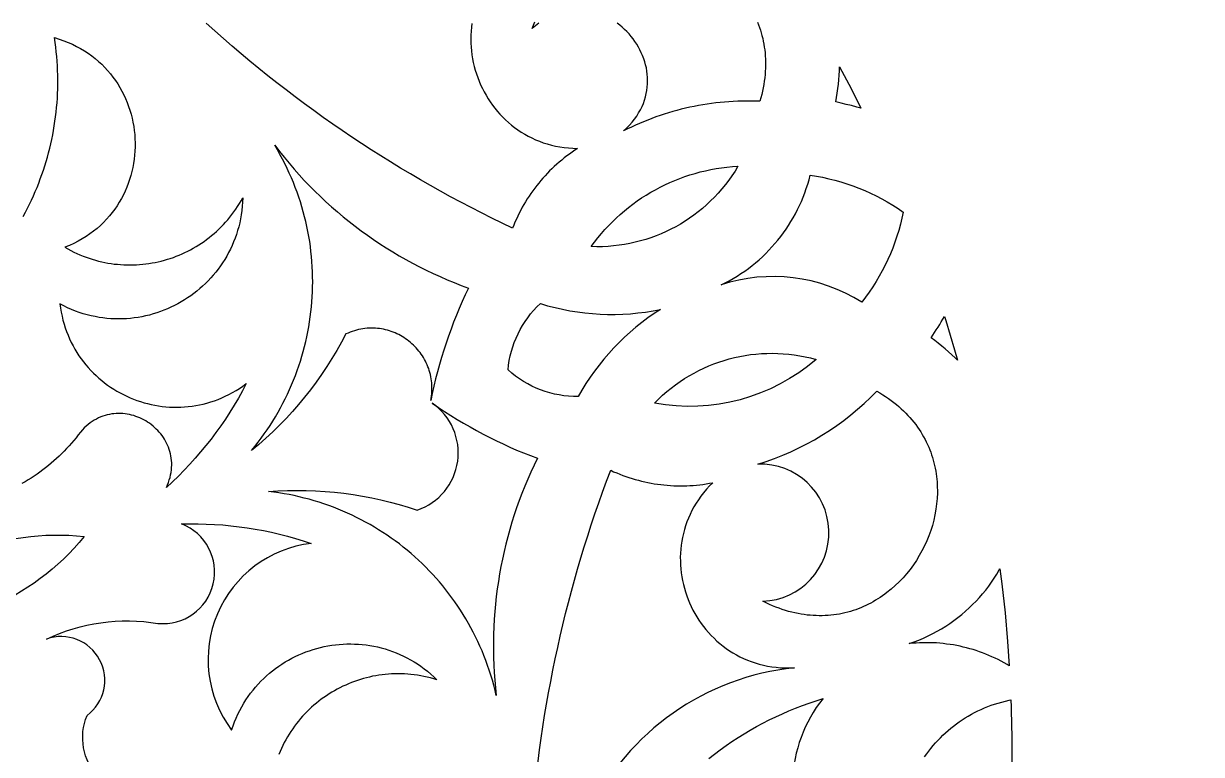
# Model space of a CAD drawing. Extents: x -570 to 570, y -570 to 570.
# Drawn here: x 93.2 to 327.7, y 0 to 145.4 of the extents above; entities that cross this region are included whole.
import ezdxf

# ---------------------------------------------------------------- set-up
doc = ezdxf.new("R2010")
doc.units = 0
doc.layers.add('LAYER_1', color=18, linetype='CONTINUOUS')
doc.layers.add('LAYER_2', color=174, linetype='CONTINUOUS')

msp = doc.modelspace()

# ---------------------------------------------------------------- linework, layer by layer
at = {"layer": 'LAYER_1'}
for points in [[(182.45, 145.47), (182.35, 144.69), (182.28, 143.9), (182.24, 143.12), (182.22, 142.33), (182.24, 141.55), (182.28, 140.76), (182.35, 139.98), (182.45, 139.21), (182.57, 138.44), (182.73, 137.67), (182.91, 136.91), (183.11, 136.16), (183.35, 135.41), (183.6, 134.67), (183.89, 133.95), (184.19, 133.23), (184.53, 132.52), (184.88, 131.83), (185.27, 131.15), (185.67, 130.48), (186.1, 129.83), (186.55, 129.19), (187.03, 128.57), (187.52, 127.96), (188.04, 127.38), (188.58, 126.81), (189.15, 126.26), (189.73, 125.73), (190.34, 125.22), (190.96, 124.73), (191.61, 124.27), (192.27, 123.83), (192.96, 123.41), (193.66, 123.02), (194.38, 122.66), (195.13, 122.32), (195.89, 122.01), (196.66, 121.72), (197.46, 121.47), (198.27, 121.25), (199.1, 121.05), (199.95, 120.89), (200.81, 120.76), (201.69, 120.67), (202.58, 120.61), (203.49, 120.58), (202.94, 120.22), (202.4, 119.85), (201.87, 119.47), (201.35, 119.08), (200.83, 118.68), (200.33, 118.27), (199.83, 117.86), (199.34, 117.43), (198.86, 116.99), (198.39, 116.55), (197.93, 116.09), (197.48, 115.63), (197.03, 115.15), (196.6, 114.67), (196.17, 114.18), (195.76, 113.69), (195.35, 113.18), (194.96, 112.67), (194.57, 112.14), (194.2, 111.62), (193.83, 111.08), (193.48, 110.53), (193.14, 109.98), (192.8, 109.42), (192.48, 108.86), (192.17, 108.29), (191.87, 107.71), (191.58, 107.12), (191.3, 106.53), (191.03, 105.93), (190.78, 105.33), (190.54, 104.72), (188.46, 105.72), (186.39, 106.73), (184.33, 107.76), (182.28, 108.81), (180.24, 109.88), (178.21, 110.97), (176.19, 112.07), (174.18, 113.2), (172.19, 114.34), (170.2, 115.5), (168.23, 116.68), (166.26, 117.88), (164.31, 119.09), (162.37, 120.33), (160.44, 121.58), (158.53, 122.85), (156.62, 124.13), (154.73, 125.44), (152.84, 126.76), (150.98, 128.1), (149.12, 129.45), (147.27, 130.83), (145.44, 132.22), (143.62, 133.63), (141.81, 135.05), (140.02, 136.49), (138.24, 137.95), (136.47, 139.43), (134.72, 140.92), (132.98, 142.43), (131.25, 143.95), (129.53, 145.49)], [(195.76, 145.49), (195.11, 144.99), (194.47, 144.44), (194.72, 145.12), (194.98, 145.79)], [(239.33, 145.7), (239.53, 145.18), (239.73, 144.65), (239.9, 144.11), (240.07, 143.57), (240.22, 143.02), (240.36, 142.46), (240.48, 141.9), (240.59, 141.33), (240.68, 140.75), (240.76, 140.17), (240.83, 139.57), (240.88, 138.98), (240.91, 138.37), (240.92, 137.76), (240.92, 137.14), (240.91, 136.52), (240.88, 135.89), (240.83, 135.26), (240.76, 134.61), (240.67, 133.97), (240.57, 133.31), (240.45, 132.65), (240.31, 131.99), (240.16, 131.32), (239.98, 130.64), (239.78, 129.96), (238.9, 129.99), (238.02, 130.01), (237.14, 130.01), (236.26, 130), (235.39, 129.97), (234.51, 129.93), (233.63, 129.87), (232.76, 129.8), (231.89, 129.72), (231.02, 129.63), (230.15, 129.51), (229.28, 129.39), (228.42, 129.25), (227.55, 129.1), (226.7, 128.94), (225.84, 128.76), (224.99, 128.56), (224.14, 128.36), (223.29, 128.14), (222.44, 127.9), (221.6, 127.66), (220.77, 127.4), (219.94, 127.12), (219.11, 126.84), (218.28, 126.53), (217.47, 126.22), (216.65, 125.89), (215.84, 125.55), (215.04, 125.2), (214.24, 124.83), (213.44, 124.45), (212.65, 124.06), (213.26, 124.64), (213.83, 125.22), (214.36, 125.82), (214.83, 126.42), (215.27, 127.03), (215.66, 127.66), (216.01, 128.28), (216.33, 128.92), (216.6, 129.55), (216.83, 130.19), (217.02, 130.84), (217.18, 131.48), (217.3, 132.13), (217.38, 132.78), (217.43, 133.42), (217.45, 134.07), (217.43, 134.71), (217.38, 135.34), (217.3, 135.98), (217.19, 136.6), (217.05, 137.22), (216.87, 137.84), (216.67, 138.44), (216.45, 139.04), (216.19, 139.62), (215.92, 140.19), (215.61, 140.76), (215.28, 141.3), (214.93, 141.84), (214.56, 142.36), (214.16, 142.86), (213.75, 143.35), (213.31, 143.82), (212.86, 144.27), (212.38, 144.7), (211.89, 145.11), (211.39, 145.49)], [(93.09, 107.06), (93.52, 107.87), (93.94, 108.68), (94.35, 109.49), (94.74, 110.31), (95.12, 111.14), (95.48, 111.98), (95.84, 112.82), (96.17, 113.66), (96.5, 114.51), (96.81, 115.37), (97.1, 116.23), (97.39, 117.1), (97.65, 117.97), (97.91, 118.84), (98.15, 119.72), (98.37, 120.61), (98.58, 121.5), (98.78, 122.39), (98.96, 123.28), (99.13, 124.18), (99.28, 125.08), (99.42, 125.99), (99.54, 126.9), (99.65, 127.81), (99.75, 128.72), (99.82, 129.64), (99.89, 130.56), (99.94, 131.48), (99.97, 132.4), (99.99, 133.32), (99.99, 134.25), (99.97, 135.18), (99.95, 136.11), (99.9, 137.03), (99.84, 137.96), (99.77, 138.9), (99.67, 139.83), (99.57, 140.76), (99.44, 141.69), (99.3, 142.62), (100.24, 142.34), (101.15, 142.02), (102.04, 141.68), (102.89, 141.3), (103.72, 140.89), (104.52, 140.46), (105.29, 140), (106.04, 139.51), (106.75, 139), (107.44, 138.46), (108.1, 137.9), (108.73, 137.32), (109.34, 136.71), (109.91, 136.09), (110.46, 135.45), (110.97, 134.79), (111.46, 134.11), (111.92, 133.41), (112.36, 132.7), (112.76, 131.98), (113.14, 131.24), (113.48, 130.49), (113.8, 129.73), (114.09, 128.95), (114.35, 128.17), (114.58, 127.38), (114.78, 126.59), (114.95, 125.78), (115.1, 124.97), (115.21, 124.16), (115.3, 123.34), (115.35, 122.52), (115.38, 121.7), (115.38, 120.88), (115.34, 120.06), (115.28, 119.24), (115.19, 118.42), (115.07, 117.61), (114.92, 116.8), (114.74, 116), (114.53, 115.2), (114.29, 114.41), (114.02, 113.63), (113.73, 112.86), (113.4, 112.09), (113.04, 111.34), (112.65, 110.61), (112.23, 109.88), (111.78, 109.17), (111.31, 108.48), (110.8, 107.8), (110.26, 107.14), (109.69, 106.49), (109.09, 105.87), (108.46, 105.27), (107.8, 104.68), (107.11, 104.12), (106.38, 103.59), (105.63, 103.07), (104.85, 102.59), (104.04, 102.13), (103.19, 101.69), (102.32, 101.28), (101.41, 100.91), (102, 100.57), (102.59, 100.26), (103.19, 99.96), (103.79, 99.68), (104.39, 99.41), (105, 99.16), (105.61, 98.93), (106.23, 98.72), (106.85, 98.52), (107.47, 98.34), (108.09, 98.17), (108.72, 98.02), (109.34, 97.89), (109.97, 97.77), (110.6, 97.67), (111.23, 97.58), (111.86, 97.52), (112.49, 97.46), (113.13, 97.43), (113.76, 97.4), (114.39, 97.4), (115.02, 97.41), (115.64, 97.43), (116.27, 97.47), (116.9, 97.53), (117.52, 97.6), (118.14, 97.69), (118.76, 97.79), (119.37, 97.9), (119.99, 98.03), (120.59, 98.18), (121.2, 98.34), (121.8, 98.52), (122.39, 98.71), (122.99, 98.91), (123.57, 99.13), (124.15, 99.36), (124.73, 99.61), (125.3, 99.87), (125.86, 100.14), (126.42, 100.43), (126.97, 100.74), (127.52, 101.05), (128.05, 101.38), (128.58, 101.73), (129.1, 102.09), (129.62, 102.46), (130.12, 102.84), (130.62, 103.24), (131.1, 103.65), (131.58, 104.08), (132.05, 104.51), (132.51, 104.97), (132.96, 105.43), (133.39, 105.91), (133.82, 106.39), (134.24, 106.9), (134.64, 107.41), (135.03, 107.94), (135.41, 108.48), (135.78, 109.03), (136.14, 109.59), (136.48, 110.17), (136.81, 110.76), (136.78, 109.9), (136.71, 109.06), (136.62, 108.23), (136.51, 107.4), (136.36, 106.59), (136.2, 105.79), (136, 105), (135.78, 104.23), (135.54, 103.46), (135.28, 102.71), (134.99, 101.97), (134.68, 101.25), (134.34, 100.54), (133.99, 99.84), (133.61, 99.16), (133.22, 98.49), (132.8, 97.84), (132.37, 97.2), (131.91, 96.58), (131.44, 95.97), (130.95, 95.38), (130.44, 94.81), (129.92, 94.25), (129.38, 93.71), (128.82, 93.19), (128.25, 92.68), (127.67, 92.19), (127.06, 91.72), (126.45, 91.27), (125.82, 90.84), (125.18, 90.43), (124.53, 90.04), (123.87, 89.67), (123.2, 89.31), (122.51, 88.98), (121.82, 88.67), (121.11, 88.38), (120.4, 88.11), (119.68, 87.86), (118.95, 87.64), (118.21, 87.43), (117.47, 87.25), (116.71, 87.1), (115.96, 86.96), (115.2, 86.85), (114.43, 86.77), (113.66, 86.7), (112.88, 86.67), (112.11, 86.65), (111.33, 86.67), (110.54, 86.7), (109.76, 86.77), (108.97, 86.86), (108.19, 86.97), (107.4, 87.11), (106.61, 87.28), (105.83, 87.48), (105.04, 87.7), (104.26, 87.95), (103.48, 88.23), (102.7, 88.54), (101.93, 88.88), (101.16, 89.25), (100.4, 89.64), (100.51, 88.81), (100.65, 88), (100.82, 87.2), (101.01, 86.41), (101.22, 85.63), (101.46, 84.87), (101.73, 84.13), (102.02, 83.4), (102.33, 82.68), (102.66, 81.98), (103.01, 81.3), (103.39, 80.63), (103.78, 79.98), (104.19, 79.34), (104.63, 78.73), (105.08, 78.12), (105.55, 77.54), (106.04, 76.97), (106.54, 76.42), (107.06, 75.89), (107.6, 75.37), (108.15, 74.88), (108.72, 74.4), (109.3, 73.94), (109.89, 73.5), (110.5, 73.08), (111.12, 72.68), (111.75, 72.3), (112.39, 71.94), (113.05, 71.6), (113.71, 71.28), (114.38, 70.98), (115.06, 70.7), (115.75, 70.44), (116.45, 70.21), (117.15, 69.99), (117.87, 69.8), (118.58, 69.63), (119.31, 69.48), (120.04, 69.36), (120.77, 69.26), (121.5, 69.18), (122.24, 69.12), (122.99, 69.09), (123.73, 69.08), (124.48, 69.1), (125.22, 69.14), (125.97, 69.21), (126.72, 69.3), (127.46, 69.41), (128.21, 69.55), (128.95, 69.72), (129.69, 69.91), (130.43, 70.13), (131.17, 70.37), (131.9, 70.64), (132.62, 70.94), (133.34, 71.26), (134.06, 71.62), (134.77, 72), (135.47, 72.4), (136.16, 72.84), (136.85, 73.3), (137.52, 73.79), (136.75, 72.34), (135.95, 70.91), (135.11, 69.5), (134.25, 68.11), (133.35, 66.73), (132.43, 65.38), (131.47, 64.05), (130.49, 62.74), (129.47, 61.46), (128.43, 60.2), (127.36, 58.96), (126.26, 57.74), (125.14, 56.55), (123.99, 55.38), (122.81, 54.24), (121.6, 53.12), (121.83, 53.63), (122.02, 54.13), (122.19, 54.63), (122.33, 55.13), (122.45, 55.62), (122.54, 56.11), (122.61, 56.6), (122.65, 57.08), (122.66, 57.56), (122.66, 58.03), (122.63, 58.49), (122.58, 58.95), (122.51, 59.4), (122.42, 59.84), (122.3, 60.27), (122.17, 60.7), (122.02, 61.12), (121.85, 61.53), (121.66, 61.93), (121.46, 62.32), (121.23, 62.7), (121, 63.07), (120.74, 63.43), (120.48, 63.78), (120.19, 64.12), (119.9, 64.44), (119.59, 64.75), (119.27, 65.05), (118.94, 65.34), (118.59, 65.62), (118.24, 65.88), (117.87, 66.12), (117.5, 66.35), (117.12, 66.57), (116.73, 66.77), (116.33, 66.95), (115.92, 67.12), (115.51, 67.27), (115.09, 67.41), (114.67, 67.53), (114.24, 67.63), (113.81, 67.71), (113.37, 67.77), (112.93, 67.82), (112.49, 67.84), (112.05, 67.85), (111.61, 67.83), (111.17, 67.8), (110.72, 67.74), (110.28, 67.67), (109.84, 67.57), (109.4, 67.45), (108.96, 67.31), (108.53, 67.14), (108.1, 66.95), (107.67, 66.74), (107.25, 66.51), (106.84, 66.25), (106.43, 65.96), (106.03, 65.65), (105.63, 65.32), (105.25, 64.96), (104.87, 64.57), (104.5, 64.15), (104.06, 63.58), (103.62, 63.02), (103.17, 62.47), (102.7, 61.93), (102.23, 61.4), (101.74, 60.87), (101.25, 60.36), (100.75, 59.86), (100.24, 59.36), (99.72, 58.88), (99.19, 58.4), (98.65, 57.94), (98.11, 57.49), (97.55, 57.05), (96.99, 56.61), (96.42, 56.19), (95.84, 55.78), (95.25, 55.39), (94.66, 55), (94.06, 54.62), (93.45, 54.26), (92.84, 53.9)]]:
    msp.add_lwpolyline(points, dxfattribs=at)
for points in [[(257.96, 132.49), (259.92, 128.57), (259.1, 128.81), (258.06, 129.09), (257.02, 129.35), (255.98, 129.6), (254.94, 129.82), (255.09, 130.71), (255.22, 131.59), (255.34, 132.48), (255.44, 133.36), (255.53, 134.25), (255.59, 135.14), (255.64, 136.03), (255.67, 136.83)], [(144.1, 120), (145.06, 118.81), (146.03, 117.63), (147.02, 116.48), (148.04, 115.34), (149.07, 114.23), (150.12, 113.13), (151.19, 112.05), (152.28, 111), (153.39, 109.96), (154.51, 108.95), (155.66, 107.95), (156.82, 106.98), (157.99, 106.03), (159.19, 105.1), (160.4, 104.19), (161.63, 103.3), (162.87, 102.44), (164.13, 101.6), (165.4, 100.78), (166.69, 99.98), (167.99, 99.21), (169.31, 98.46), (170.64, 97.73), (171.99, 97.03), (173.35, 96.35), (174.72, 95.7), (176.1, 95.07), (177.5, 94.46), (178.91, 93.88), (180.33, 93.33), (181.77, 92.8), (181.13, 91.46), (180.52, 90.11), (179.93, 88.75), (179.36, 87.38), (178.81, 86.01), (178.29, 84.62), (177.78, 83.23), (177.3, 81.83), (176.84, 80.42), (176.4, 79.01), (175.99, 77.59), (175.6, 76.16), (175.22, 74.72), (174.88, 73.28), (174.55, 71.84), (174.25, 70.39), (174.33, 70.84), (174.4, 71.29), (174.45, 71.73), (174.48, 72.18), (174.5, 72.62), (174.5, 73.05), (174.48, 73.48), (174.45, 73.91), (174.41, 74.33), (174.35, 74.75), (174.28, 75.16), (174.19, 75.57), (174.08, 75.97), (173.97, 76.37), (173.84, 76.76), (173.7, 77.14), (173.54, 77.52), (173.37, 77.89), (173.2, 78.25), (173, 78.61), (172.8, 78.96), (172.59, 79.3), (172.36, 79.63), (172.13, 79.95), (171.88, 80.27), (171.62, 80.58), (171.36, 80.88), (171.08, 81.17), (170.8, 81.45), (170.51, 81.72), (170.2, 81.98), (169.89, 82.24), (169.58, 82.48), (169.25, 82.71), (168.92, 82.93), (168.58, 83.14), (168.23, 83.34), (167.88, 83.53), (167.52, 83.7), (167.15, 83.87), (166.78, 84.02), (166.4, 84.16), (166.02, 84.29), (165.63, 84.4), (165.24, 84.5), (164.85, 84.59), (164.45, 84.66), (164.05, 84.73), (163.64, 84.77), (163.23, 84.81), (162.82, 84.83), (162.41, 84.83), (161.99, 84.82), (161.57, 84.79), (161.15, 84.75), (160.73, 84.7), (160.31, 84.63), (159.89, 84.54), (159.46, 84.43), (159.04, 84.31), (158.62, 84.18), (158.2, 84.02), (157.78, 83.85), (157.36, 83.66), (156.47, 82), (155.54, 80.36), (154.57, 78.75), (153.56, 77.16), (152.51, 75.6), (151.43, 74.07), (150.3, 72.57), (149.14, 71.1), (147.94, 69.66), (146.7, 68.25), (145.43, 66.87), (144.12, 65.52), (142.78, 64.21), (141.4, 62.93), (139.99, 61.69), (138.55, 60.48), (139.21, 61.28), (139.85, 62.1), (140.48, 62.93), (141.08, 63.76), (141.67, 64.61), (142.24, 65.47), (142.8, 66.33), (143.33, 67.2), (143.85, 68.09), (144.34, 68.98), (144.82, 69.87), (145.28, 70.78), (145.72, 71.69), (146.15, 72.61), (146.55, 73.54), (146.94, 74.47), (147.31, 75.41), (147.66, 76.36), (147.99, 77.31), (148.3, 78.26), (148.59, 79.22), (148.87, 80.19), (149.13, 81.16), (149.36, 82.13), (149.58, 83.11), (149.78, 84.09), (149.96, 85.08), (150.13, 86.06), (150.27, 87.06), (150.39, 88.05), (150.5, 89.04), (150.59, 90.04), (150.65, 91.04), (150.7, 92.04), (150.73, 93.04), (150.74, 94.04), (150.73, 95.04), (150.71, 96.05), (150.66, 97.05), (150.59, 98.05), (150.51, 99.05), (150.4, 100.05), (150.28, 101.05), (150.14, 102.04), (149.97, 103.04), (149.79, 104.03), (149.59, 105.02), (149.37, 106.01), (149.13, 107), (148.87, 107.98), (148.59, 108.95), (148.29, 109.93), (147.97, 110.9), (147.64, 111.86), (147.28, 112.82), (146.9, 113.78), (146.5, 114.73), (146.09, 115.68), (145.65, 116.61), (145.19, 117.55), (144.72, 118.47), (144.22, 119.39), (143.71, 120.31), (143.17, 121.21)], [(234.85, 116.08), (234.24, 115.15), (233.6, 114.25), (232.93, 113.37), (232.23, 112.52), (231.51, 111.69), (230.77, 110.89), (229.99, 110.12), (229.2, 109.38), (228.38, 108.66), (227.54, 107.98), (226.68, 107.32), (225.8, 106.7), (224.9, 106.1), (223.97, 105.53), (223.04, 105), (222.08, 104.5), (221.11, 104.02), (220.12, 103.59), (219.12, 103.18), (218.1, 102.81), (217.07, 102.47), (216.03, 102.17), (214.97, 101.9), (213.91, 101.66), (212.83, 101.46), (211.75, 101.3), (210.66, 101.17), (209.56, 101.08), (208.45, 101.03), (207.34, 101.02), (206.22, 101.04), (206.87, 101.92), (207.54, 102.78), (208.24, 103.62), (208.95, 104.43), (209.69, 105.22), (210.44, 105.99), (211.22, 106.74), (212.01, 107.46), (212.83, 108.16), (213.66, 108.84), (214.51, 109.49), (215.38, 110.12), (216.26, 110.72), (217.16, 111.3), (218.07, 111.85), (219, 112.37), (219.95, 112.87), (220.9, 113.35), (221.87, 113.79), (222.86, 114.21), (223.85, 114.61), (224.86, 114.97), (225.87, 115.31), (226.9, 115.62), (227.94, 115.9), (228.99, 116.15), (230.04, 116.37), (231.11, 116.56), (232.18, 116.73), (233.25, 116.86), (234.34, 116.96), (235.43, 117.04)], [(288.01, 33.94), (288.63, 28.19), (289.13, 22.48), (289.46, 17.63), (289.02, 17.89), (288.43, 18.23), (287.84, 18.55), (287.25, 18.86), (286.64, 19.15), (286.03, 19.43), (285.42, 19.7), (284.8, 19.96), (284.17, 20.2), (283.54, 20.43), (282.9, 20.65), (282.26, 20.85), (281.62, 21.04), (280.97, 21.21), (280.31, 21.37), (279.66, 21.52), (279, 21.66), (278.34, 21.78), (277.67, 21.88), (277, 21.97), (276.33, 22.05), (275.66, 22.12), (274.98, 22.17), (274.31, 22.2), (273.63, 22.22), (272.95, 22.23), (272.27, 22.22), (271.59, 22.2), (270.91, 22.16), (270.23, 22.11), (269.54, 22.04), (270.51, 22.39), (271.46, 22.76), (272.4, 23.16), (273.32, 23.58), (274.22, 24.03), (275.1, 24.51), (275.96, 25.01), (276.81, 25.53), (277.64, 26.08), (278.45, 26.65), (279.24, 27.24), (280, 27.85), (280.75, 28.49), (281.48, 29.14), (282.18, 29.82), (282.87, 30.51), (283.53, 31.22), (284.16, 31.96), (284.78, 32.71), (285.37, 33.48), (285.93, 34.26), (286.48, 35.06), (286.99, 35.88), (287.48, 36.71), (287.62, 36.96)]]:
    msp.add_lwpolyline(points, close=True, dxfattribs=at)
for points in [[(251.06, 115.06), (252.29, 114.83), (253.52, 114.56), (254.74, 114.26), (255.95, 113.91), (257.15, 113.54), (258.34, 113.12), (259.52, 112.67), (260.68, 112.19), (261.83, 111.68), (262.96, 111.13), (264.08, 110.55), (265.18, 109.94), (266.26, 109.29), (267.32, 108.62), (268.36, 107.92, -0.118726), (260.08, 89.98, 0.224974), (232.06, 93.41), (232.89, 93.82), (233.7, 94.25), (234.49, 94.7), (235.28, 95.17), (236.04, 95.67), (236.8, 96.18), (237.53, 96.72), (238.25, 97.27), (238.95, 97.84), (239.64, 98.43), (240.31, 99.04), (240.96, 99.67), (241.59, 100.31), (242.21, 100.97), (242.81, 101.64), (243.39, 102.34), (243.95, 103.04), (244.49, 103.77), (245.01, 104.5), (245.51, 105.25), (245.99, 106.02), (246.44, 106.8), (246.88, 107.59), (247.3, 108.4), (247.69, 109.21), (248.07, 110.04), (248.42, 110.88), (248.74, 111.74), (249.05, 112.6), (249.33, 113.47), (249.59, 114.36), (249.82, 115.25)], [(197.53, 89.28), (199, 88.9), (200.48, 88.57), (201.96, 88.28), (203.46, 88.04), (204.96, 87.85), (206.46, 87.71), (207.97, 87.61), (209.48, 87.56), (210.99, 87.56), (212.5, 87.61), (214.01, 87.7), (215.52, 87.84), (217.02, 88.03), (218.52, 88.27), (220.01, 88.55, 0.126855), (203.62, 71.19, -0.186674), (189.66, 76.5), (189.76, 77.44), (189.9, 78.37), (190.09, 79.3), (190.32, 80.21), (190.59, 81.1), (190.9, 81.99), (191.25, 82.85), (191.64, 83.7), (192.06, 84.53), (192.53, 85.34), (193.03, 86.13), (193.57, 86.9), (194.14, 87.64), (194.75, 88.35), (195.4, 89.04), (196.08, 89.7)], [(276.84, 86.37), (278.59, 80.52), (279.17, 78.46), (278.71, 78.91), (278.06, 79.51), (277.39, 80.11), (276.72, 80.69), (276.03, 81.26), (275.33, 81.81), (274.62, 82.36), (273.9, 82.89, 0.017661), (276.58, 87.16)], [(218.84, 69.91, -0.276488), (250.98, 78.6, -0.228229)], [(263.68, 71.94), (264.27, 71.57), (264.85, 71.2), (265.41, 70.82), (265.95, 70.43), (266.48, 70.03), (266.99, 69.62), (267.48, 69.2), (267.96, 68.78), (268.42, 68.35), (268.86, 67.91), (269.29, 67.46), (269.7, 67.01), (270.09, 66.55), (270.47, 66.09), (270.83, 65.62), (271.18, 65.14), (271.51, 64.66), (271.83, 64.17), (272.13, 63.68), (272.42, 63.18), (272.69, 62.68), (272.95, 62.18), (273.19, 61.67), (273.42, 61.15), (273.63, 60.63), (273.83, 60.11), (274.01, 59.59), (274.18, 59.06), (274.33, 58.53), (274.48, 58), (274.6, 57.46), (274.72, 56.93), (274.82, 56.39), (274.9, 55.85), (274.98, 55.3), (275.04, 54.76), (275.09, 54.22), (275.12, 53.67), (275.14, 53.13), (275.15, 52.58), (275.15, 52.04), (275.1, 50.95), (275, 49.86), (274.86, 48.78), (274.67, 47.7), (274.43, 46.63), (274.15, 45.57), (273.82, 44.53), (273.45, 43.5), (273.04, 42.48), (272.58, 41.48), (272.09, 40.5), (271.55, 39.55), (270.98, 38.61), (270.37, 37.7), (269.72, 36.82), (269.03, 35.96), (268.31, 35.14), (267.56, 34.35), (266.77, 33.59), (265.95, 32.87), (265.1, 32.19), (264.67, 31.86), (264.22, 31.54), (263.77, 31.24), (263.31, 30.94), (262.85, 30.66), (262.37, 30.38), (261.89, 30.12), (261.41, 29.87), (260.91, 29.63), (260.41, 29.4), (259.91, 29.19), (259.4, 28.99), (258.88, 28.8), (258.35, 28.62), (257.82, 28.46), (257.29, 28.31), (256.74, 28.17), (256.2, 28.05), (255.64, 27.94), (255.09, 27.84), (254.52, 27.76), (253.95, 27.7), (253.38, 27.65), (252.8, 27.62), (252.22, 27.6), (251.63, 27.59), (251.04, 27.61), (250.44, 27.63), (249.84, 27.68), (249.24, 27.74), (248.63, 27.82), (248.01, 27.91), (247.4, 28.03), (246.78, 28.16), (246.15, 28.31), (245.53, 28.47), (244.89, 28.66), (244.26, 28.86), (243.62, 29.08), (242.98, 29.32), (242.34, 29.58), (241.7, 29.86), (241.05, 30.16), (240.4, 30.48, 1), (239.41, 57.76, 0.128453), (263.07, 72.3)], [(174.56, 69.88, 0.063158), (195.49, 58.92, 0.145764), (187.31, 11.71), (187.07, 12.73), (186.81, 13.75), (186.53, 14.75), (186.23, 15.75), (185.91, 16.74), (185.58, 17.72), (185.23, 18.69), (184.85, 19.65), (184.47, 20.6), (184.06, 21.54), (183.63, 22.47), (183.19, 23.39), (182.73, 24.3), (182.26, 25.2), (181.77, 26.08), (181.26, 26.96), (180.74, 27.83), (180.19, 28.68), (179.64, 29.52), (179.07, 30.35), (178.48, 31.17), (177.88, 31.98), (177.26, 32.77), (176.63, 33.55), (175.99, 34.32), (175.33, 35.07), (174.65, 35.81), (173.97, 36.54), (173.27, 37.26), (172.55, 37.96), (171.82, 38.65), (171.08, 39.32), (170.33, 39.98), (169.57, 40.62), (168.79, 41.25), (168, 41.87), (167.2, 42.47), (166.39, 43.05), (165.56, 43.62), (164.73, 44.17), (163.88, 44.71), (163.03, 45.23), (162.16, 45.74), (161.29, 46.23), (160.4, 46.7), (159.5, 47.16), (158.6, 47.6), (157.68, 48.02), (156.76, 48.43), (155.82, 48.81), (154.88, 49.18), (153.93, 49.54), (152.97, 49.87), (152, 50.19), (151.03, 50.48), (150.05, 50.76), (149.06, 51.02), (148.06, 51.26), (147.06, 51.49), (146.05, 51.69), (145.03, 51.87), (144.01, 52.04), (142.98, 52.18), (141.94, 52.3), (143.82, 52.43), (145.7, 52.51), (147.58, 52.54), (149.46, 52.52), (151.33, 52.46), (153.2, 52.34), (155.07, 52.18), (156.93, 51.97), (158.79, 51.72), (160.64, 51.41), (162.49, 51.06), (164.32, 50.67), (166.15, 50.22), (167.96, 49.73), (169.77, 49.19), (171.56, 48.61, 0.61665)], [(62.46, 25.75, -0.255743), (105.21, 43.37, -0.255743)]]:
    msp.add_lwpolyline(points, format="xyb", close=True, dxfattribs=at)
for points in [[(194.29, -15.11, -0.074077), (210.09, 56.53), (210.68, 56.26), (211.29, 56), (211.89, 55.76), (212.5, 55.52), (213.12, 55.3), (213.73, 55.09), (214.35, 54.89), (214.98, 54.71), (215.6, 54.54), (216.23, 54.38), (216.87, 54.23), (217.5, 54.1), (218.14, 53.97), (218.78, 53.87), (219.42, 53.77), (220.06, 53.68), (220.7, 53.61), (221.35, 53.55), (221.99, 53.51), (222.64, 53.47), (223.29, 53.45), (223.94, 53.44), (224.58, 53.45), (225.23, 53.47), (225.88, 53.5), (226.53, 53.54), (227.18, 53.59), (227.83, 53.66), (228.47, 53.74), (229.12, 53.84), (229.76, 53.95), (230.41, 54.07), (229.77, 53.42), (229.17, 52.75), (228.6, 52.08), (228.07, 51.39), (227.57, 50.69), (227.1, 49.97), (226.67, 49.25), (226.27, 48.51), (225.91, 47.77), (225.57, 47.02), (225.27, 46.26), (225.01, 45.5), (224.77, 44.73), (224.56, 43.96), (224.39, 43.18), (224.24, 42.4), (224.13, 41.61), (224.04, 40.83), (223.99, 40.04), (223.96, 39.25), (223.97, 38.47), (224, 37.69), (224.06, 36.91), (224.15, 36.13), (224.26, 35.36), (224.4, 34.59), (224.57, 33.83), (224.77, 33.07), (224.99, 32.32), (225.24, 31.58), (225.51, 30.85), (225.81, 30.13), (226.14, 29.42), (226.48, 28.72), (226.86, 28.04), (227.25, 27.37), (227.67, 26.71), (228.12, 26.07), (228.58, 25.44), (229.07, 24.83), (229.58, 24.23), (230.11, 23.66), (230.67, 23.1), (231.24, 22.56), (231.84, 22.05), (232.46, 21.55), (233.09, 21.08), (233.75, 20.63), (234.43, 20.2), (235.12, 19.8), (235.83, 19.43), (236.57, 19.08), (237.32, 18.75), (238.09, 18.46), (238.87, 18.2), (239.68, 17.96), (240.5, 17.75), (241.33, 17.58), (242.19, 17.44), (243.05, 17.33), (243.94, 17.25), (244.84, 17.21), (245.75, 17.21), (246.68, 17.24, 0.260478), (205.82, -11.44)], [(120.11, -7.76, -0.636132), (105.8, 7.76, 0.862472), (97.72, 22.96, -0.153049), (119.92, 26.07, 0.87466), (124.62, 45.87, -0.089383), (150.42, 41.99, 0.578149), (134.6, 4.85), (134.88, 5.67), (135.18, 6.47), (135.5, 7.24), (135.85, 8), (136.22, 8.75), (136.61, 9.47), (137.02, 10.17), (137.45, 10.86), (137.9, 11.53), (138.37, 12.17), (138.86, 12.8), (139.36, 13.41), (139.89, 14), (140.42, 14.57), (140.98, 15.12), (141.55, 15.65), (142.13, 16.16), (142.73, 16.64), (143.35, 17.11), (143.97, 17.56), (144.61, 17.99), (145.26, 18.39), (145.92, 18.78), (146.6, 19.14), (147.28, 19.49), (147.97, 19.81), (148.67, 20.11), (149.38, 20.39), (150.1, 20.64), (150.82, 20.88), (151.55, 21.09), (152.29, 21.28), (153.03, 21.45), (153.78, 21.6), (154.53, 21.72), (155.28, 21.82), (156.04, 21.9), (156.8, 21.95), (157.56, 21.98), (158.32, 21.99), (159.09, 21.97), (159.85, 21.94), (160.61, 21.87), (161.38, 21.79), (162.14, 21.68), (162.89, 21.54), (163.65, 21.38), (164.4, 21.2), (165.15, 20.99), (165.89, 20.76), (166.63, 20.5), (167.36, 20.22), (168.09, 19.91), (168.81, 19.58), (169.52, 19.22), (170.22, 18.84), (170.92, 18.43), (171.6, 18), (172.28, 17.54), (172.94, 17.05), (173.6, 16.54), (174.24, 16), (174.87, 15.44), (175.49, 14.84), (174.84, 15.04), (174.19, 15.22), (173.55, 15.38), (172.9, 15.52), (172.25, 15.65), (171.6, 15.75), (170.95, 15.84), (170.31, 15.92), (169.66, 15.98), (169.01, 16.02), (168.37, 16.04), (167.73, 16.05), (167.09, 16.04), (166.45, 16.01), (165.81, 15.97), (165.18, 15.92), (164.55, 15.85), (163.92, 15.76), (163.3, 15.66), (162.68, 15.54), (162.06, 15.4), (161.45, 15.26), (160.84, 15.09), (160.24, 14.92), (159.64, 14.72), (159.05, 14.52), (158.47, 14.3), (157.88, 14.06), (157.31, 13.81), (156.74, 13.55), (156.18, 13.28), (155.63, 12.99), (155.08, 12.68), (154.54, 12.37), (154.01, 12.04), (153.48, 11.69), (152.97, 11.34), (152.46, 10.97), (151.96, 10.59), (151.47, 10.2), (150.99, 9.79), (150.52, 9.38), (150.06, 8.95), (149.61, 8.51), (149.17, 8.06), (148.74, 7.59), (148.32, 7.12), (147.91, 6.63), (147.52, 6.13), (147.13, 5.62), (146.76, 5.1), (146.4, 4.57), (146.05, 4.03), (145.72, 3.48), (145.39, 2.92), (145.09, 2.35), (144.79, 1.77), (144.51, 1.18), (144.24, 0.58), (143.99, -0.03)], [(229.63, -0.82), (230.76, 0.06), (231.9, 0.92), (233.07, 1.75), (234.25, 2.55), (235.45, 3.34), (236.66, 4.09), (237.89, 4.83), (239.14, 5.53), (240.4, 6.21), (241.68, 6.87), (242.97, 7.5), (244.28, 8.1), (245.59, 8.67), (246.93, 9.22), (248.27, 9.74), (249.63, 10.23), (251, 10.69), (252.38, 11.13, 0.329739), (251.11, -21.79, 0.606751)], [(272.61, -0.48), (273.02, 0.09), (273.44, 0.66), (273.87, 1.21), (274.32, 1.75), (274.78, 2.28), (275.26, 2.8), (275.75, 3.3), (276.25, 3.8), (276.76, 4.28), (277.29, 4.75), (277.82, 5.2), (278.37, 5.64), (278.94, 6.07), (279.51, 6.48), (280.1, 6.88), (280.7, 7.27), (281.3, 7.64), (281.92, 7.99), (282.56, 8.33), (283.2, 8.65), (283.85, 8.96), (284.51, 9.24), (285.18, 9.52), (285.87, 9.77), (286.56, 10.01), (287.26, 10.22), (287.97, 10.42), (288.69, 10.6), (289.42, 10.77), (289.79, 10.84, -0.009354), (290, -0.01, -0.080245), (275.24, -91.32)]]:
    msp.add_lwpolyline(points, format="xyb", dxfattribs=at)
at = {"layer": 'LAYER_2'}
msp.add_lwpolyline([(0, 570, 0.414214), (-570, 0, 0.414214), (0, -570, 0.414214), (570, 0, 0.414214)], format="xyb", close=True, dxfattribs=at)

doc.saveas('drawing.dxf')
